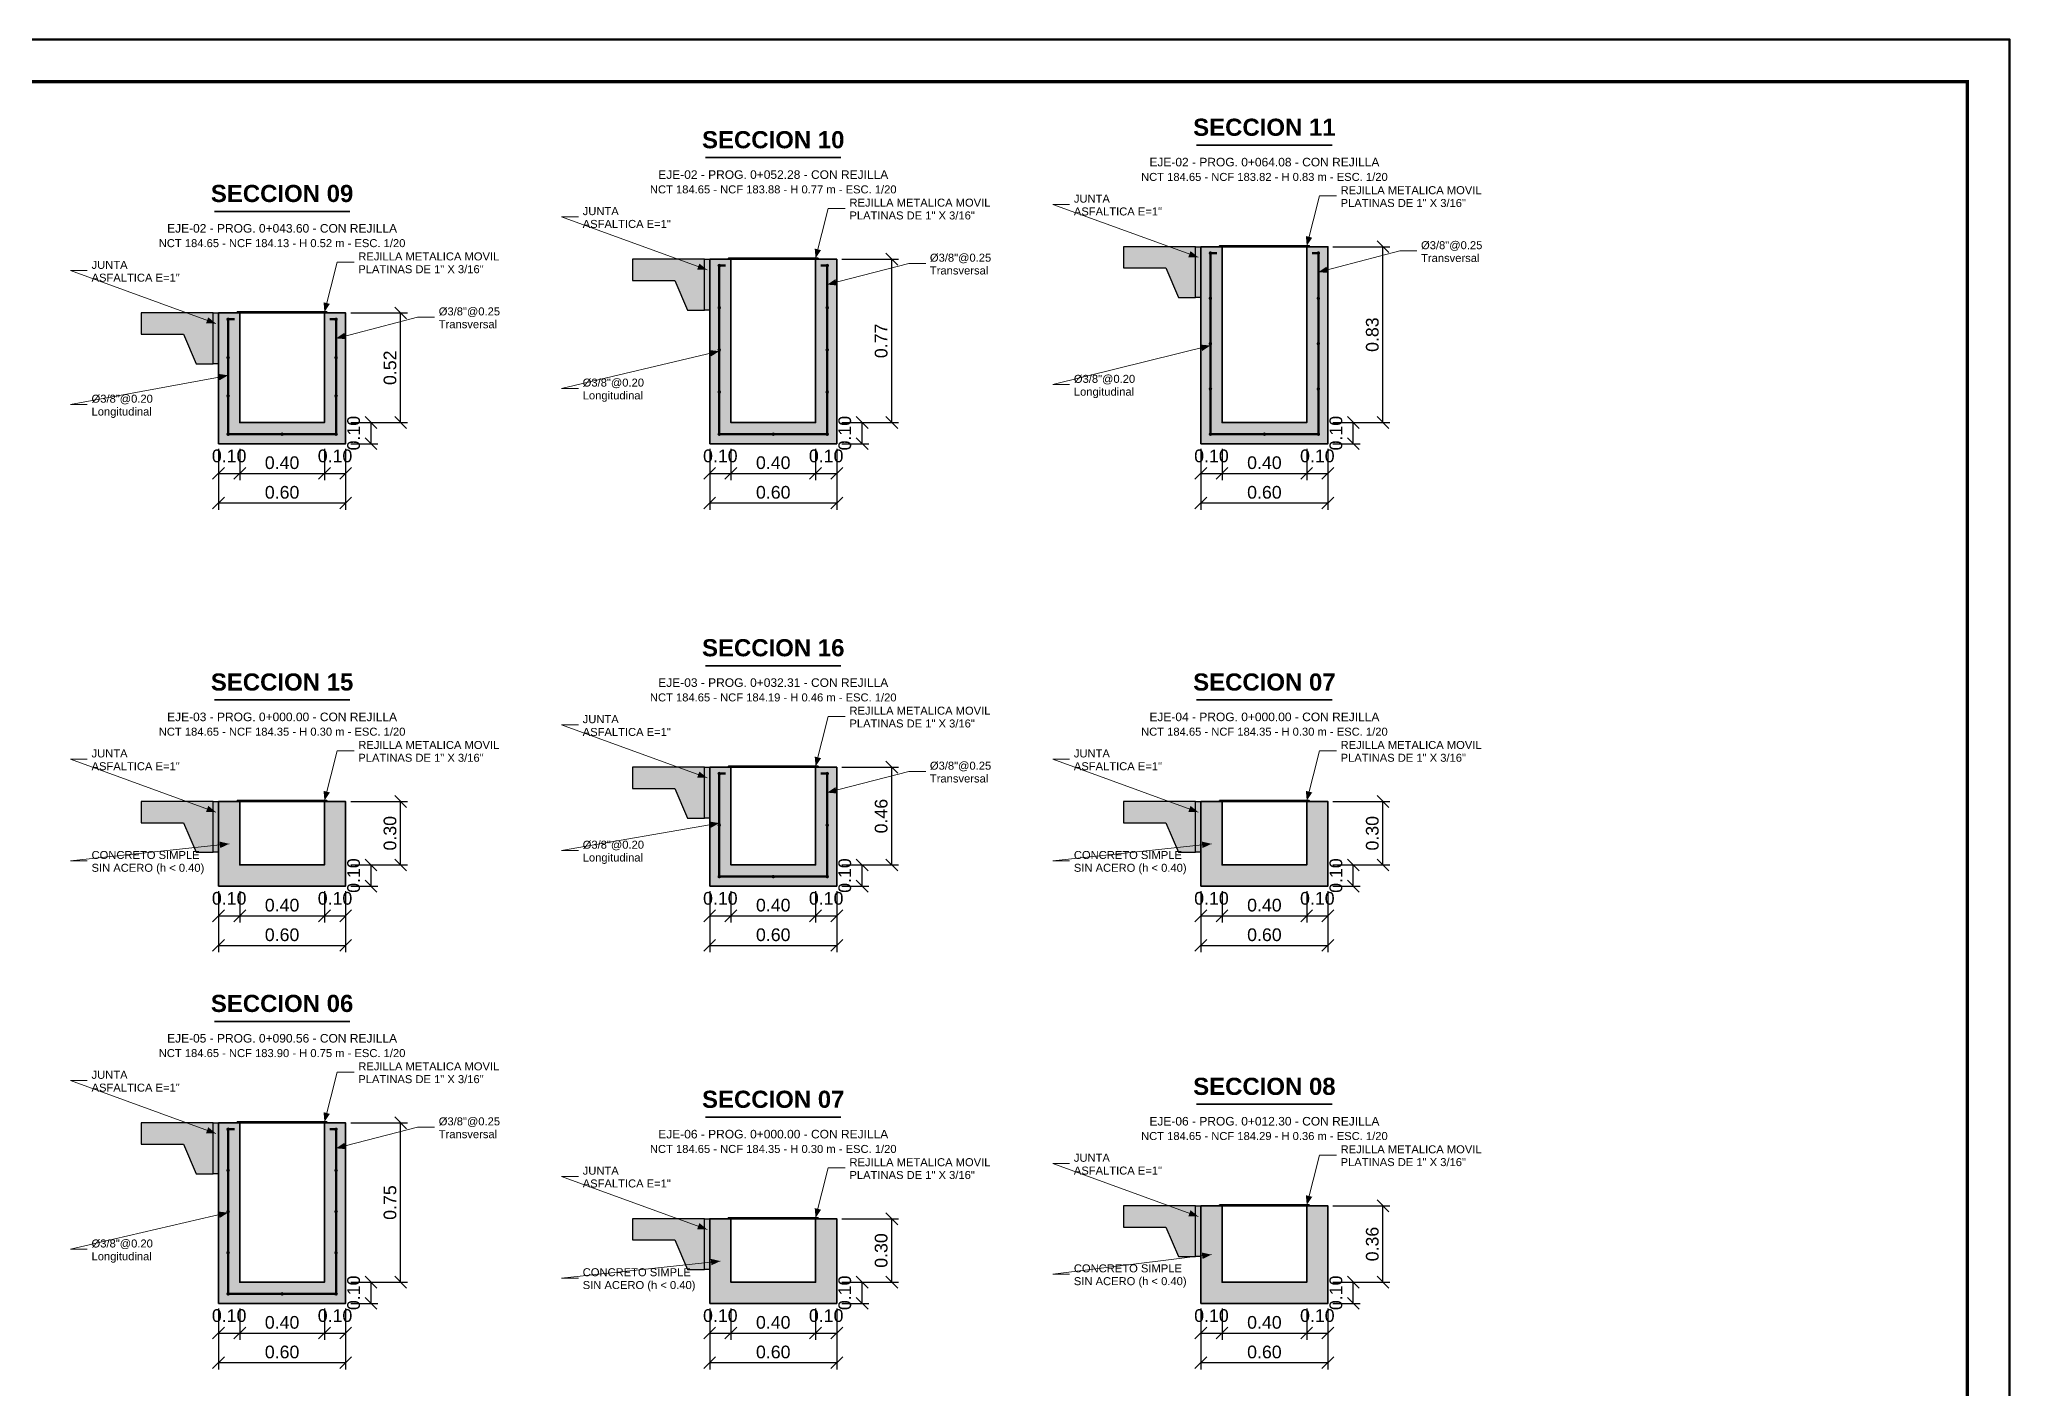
# Model space of a CAD drawing. Header units: metres. Extents: x 354768 to 355417, y 9249536 to 9250102.
# Drawn here: x 355343.67 to 355352.98, y 9249541.5 to 9249547.88 of the extents above; entities that cross this region are included whole.
import ezdxf
from ezdxf.enums import TextEntityAlignment as Align

# ---------------------------------------------------------------- set-up
doc = ezdxf.new("R2010")
doc.units = ezdxf.units.M
doc.header["$LTSCALE"] = 0.25
doc.layers.add('CONCRETO-ACHURADO', color=8, linetype='CONTINUOUS', true_color=0xe2e2e2)
for name, color, linetype, lineweight in [('COTAS', 94, 'CONTINUOUS', 18), ('LLAMADAS', 30, 'CONTINUOUS', 18), ('MARCO', 7, 'CONTINUOUS', 50), ('SEC-ABIERTA', 5, 'CONTINUOUS', 35), ('SEC-ACERO', 6, 'CONTINUOUS', 50), ('SEC-PISO', 8, 'CONTINUOUS', 25), ('SEC-REJILLA', 1, 'CONTINUOUS', 35), ('TITULOS', 160, 'CONTINUOUS', 35)]:
    doc.layers.add(name, color=color, linetype=linetype, lineweight=lineweight)
for name, color, linetype in [('SEC-ACERO-LONG', 5, 'CONTINUOUS'), ('SEC-JUNTA', 8, 'CONTINUOUS'), ('TEXTOS', 7, 'CONTINUOUS')]:
    doc.layers.add(name, color=color, linetype=linetype)
doc.styles.get("Standard").update_dxf_attribs({"font": 'arial.ttf'})
doc.styles.add('TITULOS', font='arialbd.ttf')
doc.dimstyles.new('COT-20', dxfattribs={"dimscale": 0.02, "dimtxt": 3, "dimasz": 2.2, "dimexe": 1.6, "dimexo": 1.2, "dimgap": 1, "dimtad": 1, "dimzin": 0, "dimdsep": 46, "dimtxsty": 'Standard', "dimtsz": 1.4, "dimcen": 2.5, "dimclrd": 256, "dimclre": 256, "dimclrt": 7, "dimazin": 3, "dimtfac": 1, "dimtmove": 0, "dimatfit": 3})

msp = doc.modelspace()

# ---------------------------------------------------------------- hatches: boundary and pattern name
at = {"layer": 'CONCRETO-ACHURADO', "true_color": 0xe2e2e2}
h = msp.add_hatch(color=7, dxfattribs=at)
h.dxf.hatch_style = 1
h.paths.add_polyline_path([(355349.1296, 9249546.9), (355348.7896, 9249546.9), (355348.7896, 9249546.8), (355348.9896, 9249546.8), (355349.0496, 9249546.66), (355349.1296, 9249546.66)])
h = msp.add_hatch(color=7, dxfattribs=at)
h.dxf.hatch_style = 1
h.paths.add_polyline_path([(355349.155, 9249545.969), (355349.755, 9249545.969), (355349.755, 9249546.9), (355349.655, 9249546.9), (355349.655, 9249546.069), (355349.255, 9249546.069), (355349.255, 9249546.9), (355349.155, 9249546.9)])
h = msp.add_hatch(color=7, dxfattribs=at)
h.dxf.hatch_style = 1
h.paths.add_polyline_path([(355346.8096, 9249546.841), (355346.4696, 9249546.841), (355346.4696, 9249546.741), (355346.6696, 9249546.741), (355346.7296, 9249546.601), (355346.8096, 9249546.601)])
h = msp.add_hatch(color=7, dxfattribs=at)
h.dxf.hatch_style = 1
h.paths.add_polyline_path([(355346.835, 9249545.969), (355347.435, 9249545.969), (355347.435, 9249546.841), (355347.335, 9249546.841), (355347.335, 9249546.069), (355346.935, 9249546.069), (355346.935, 9249546.841), (355346.835, 9249546.841)])
h = msp.add_hatch(color=7, dxfattribs=at)
h.dxf.hatch_style = 1
h.paths.add_polyline_path([(355344.4896, 9249546.587), (355344.1496, 9249546.587), (355344.1496, 9249546.487), (355344.3496, 9249546.487), (355344.4096, 9249546.347), (355344.4896, 9249546.347)])
h = msp.add_hatch(color=7, dxfattribs=at)
h.dxf.hatch_style = 1
h.paths.add_polyline_path([(355344.515, 9249545.969), (355345.115, 9249545.969), (355345.115, 9249546.587), (355345.015, 9249546.587), (355345.015, 9249546.069), (355344.615, 9249546.069), (355344.615, 9249546.587), (355344.515, 9249546.587)])
h = msp.add_hatch(color=7, dxfattribs=at)
h.dxf.hatch_style = 1
h.paths.add_polyline_path([(355346.8096, 9249544.44), (355346.4696, 9249544.44), (355346.4696, 9249544.34), (355346.6696, 9249544.34), (355346.7296, 9249544.2), (355346.8096, 9249544.2)])
h = msp.add_hatch(color=7, dxfattribs=at)
h.dxf.hatch_style = 1
h.paths.add_polyline_path([(355346.835, 9249543.878), (355347.435, 9249543.878), (355347.435, 9249544.44), (355347.335, 9249544.44), (355347.335, 9249543.978), (355346.935, 9249543.978), (355346.935, 9249544.44), (355346.835, 9249544.44)])
h = msp.add_hatch(color=7, dxfattribs=at)
h.dxf.hatch_style = 1
h.paths.add_polyline_path([(355344.4896, 9249544.278), (355344.1496, 9249544.278), (355344.1496, 9249544.178), (355344.3496, 9249544.178), (355344.4096, 9249544.038), (355344.4896, 9249544.038)])
h = msp.add_hatch(color=7, dxfattribs=at)
h.dxf.hatch_style = 1
h.paths.add_polyline_path([(355344.515, 9249543.878), (355345.115, 9249543.878), (355345.115, 9249544.278), (355345.015, 9249544.278), (355345.015, 9249543.978), (355344.615, 9249543.978), (355344.615, 9249544.278), (355344.515, 9249544.278)])
h = msp.add_hatch(color=7, dxfattribs=at)
h.dxf.hatch_style = 1
h.paths.add_polyline_path([(355349.1296, 9249544.278), (355348.7896, 9249544.278), (355348.7896, 9249544.178), (355348.9896, 9249544.178), (355349.0496, 9249544.038), (355349.1296, 9249544.038)])
h = msp.add_hatch(color=7, dxfattribs=at)
h.dxf.hatch_style = 1
h.paths.add_polyline_path([(355349.155, 9249543.878), (355349.755, 9249543.878), (355349.755, 9249544.278), (355349.655, 9249544.278), (355349.655, 9249543.978), (355349.255, 9249543.978), (355349.255, 9249544.278), (355349.155, 9249544.278)])
h = msp.add_hatch(color=7, dxfattribs=at)
h.dxf.hatch_style = 1
h.paths.add_polyline_path([(355344.4896, 9249542.759), (355344.1496, 9249542.759), (355344.1496, 9249542.659), (355344.3496, 9249542.659), (355344.4096, 9249542.519), (355344.4896, 9249542.519)])
h = msp.add_hatch(color=7, dxfattribs=at)
h.dxf.hatch_style = 1
h.paths.add_polyline_path([(355344.515, 9249541.906), (355345.115, 9249541.906), (355345.115, 9249542.759), (355345.015, 9249542.759), (355345.015, 9249542.006), (355344.615, 9249542.006), (355344.615, 9249542.759), (355344.515, 9249542.759)])
h = msp.add_hatch(color=7, dxfattribs=at)
h.dxf.hatch_style = 1
h.paths.add_polyline_path([(355349.1296, 9249542.367), (355348.7896, 9249542.367), (355348.7896, 9249542.267), (355348.9896, 9249542.267), (355349.0496, 9249542.127), (355349.1296, 9249542.127)])
h = msp.add_hatch(color=7, dxfattribs=at)
h.dxf.hatch_style = 1
h.paths.add_polyline_path([(355349.155, 9249541.906), (355349.755, 9249541.906), (355349.755, 9249542.367), (355349.655, 9249542.367), (355349.655, 9249542.006), (355349.255, 9249542.006), (355349.255, 9249542.367), (355349.155, 9249542.367)])
h = msp.add_hatch(color=7, dxfattribs=at)
h.dxf.hatch_style = 1
h.paths.add_polyline_path([(355346.8096, 9249542.306), (355346.4696, 9249542.306), (355346.4696, 9249542.206), (355346.6696, 9249542.206), (355346.7296, 9249542.066), (355346.8096, 9249542.066)])
h = msp.add_hatch(color=7, dxfattribs=at)
h.dxf.hatch_style = 1
h.paths.add_polyline_path([(355346.835, 9249541.906), (355347.435, 9249541.906), (355347.435, 9249542.306), (355347.335, 9249542.306), (355347.335, 9249542.006), (355346.935, 9249542.006), (355346.935, 9249542.306), (355346.835, 9249542.306)])
at = {"layer": 'SEC-ACERO-LONG'}
h = msp.add_hatch(color=5, dxfattribs=at)
h.dxf.hatch_style = 1
edge = h.paths.add_edge_path()
edge.add_arc((355349.2, 9249546.87), 0.0085, 0, 360)
h = msp.add_hatch(color=5, dxfattribs=at)
h.dxf.hatch_style = 1
edge = h.paths.add_edge_path()
edge.add_arc((355349.71, 9249546.87), 0.0085, 0, 360)
h = msp.add_hatch(color=5, dxfattribs=at)
h.dxf.hatch_style = 1
edge = h.paths.add_edge_path()
edge.add_arc((355346.88, 9249546.811), 0.0085, 0, 360)
h = msp.add_hatch(color=5, dxfattribs=at)
h.dxf.hatch_style = 1
edge = h.paths.add_edge_path()
edge.add_arc((355347.39, 9249546.811), 0.0085, 0, 360)
h = msp.add_hatch(color=5, dxfattribs=at)
h.dxf.hatch_style = 1
edge = h.paths.add_edge_path()
edge.add_arc((355346.88, 9249546.6118), 0.0085, 0, 360)
h = msp.add_hatch(color=5, dxfattribs=at)
h.dxf.hatch_style = 1
edge = h.paths.add_edge_path()
edge.add_arc((355347.39, 9249546.6118), 0.0085, 0, 360)
h = msp.add_hatch(color=5, dxfattribs=at)
h.dxf.hatch_style = 1
edge = h.paths.add_edge_path()
edge.add_arc((355349.2, 9249546.656), 0.0085, 0, 360)
h = msp.add_hatch(color=5, dxfattribs=at)
h.dxf.hatch_style = 1
edge = h.paths.add_edge_path()
edge.add_arc((355349.71, 9249546.656), 0.0085, 0, 360)
h = msp.add_hatch(color=5, dxfattribs=at)
h.dxf.hatch_style = 1
edge = h.paths.add_edge_path()
edge.add_arc((355344.56, 9249546.557), 0.0085, 0, 360)
h = msp.add_hatch(color=5, dxfattribs=at)
h.dxf.hatch_style = 1
edge = h.paths.add_edge_path()
edge.add_arc((355345.07, 9249546.557), 0.0085, 0, 360)
h = msp.add_hatch(color=5, dxfattribs=at)
h.dxf.hatch_style = 1
edge = h.paths.add_edge_path()
edge.add_arc((355346.88, 9249546.4125), 0.0085, 0, 360)
h = msp.add_hatch(color=5, dxfattribs=at)
h.dxf.hatch_style = 1
edge = h.paths.add_edge_path()
edge.add_arc((355347.39, 9249546.4125), 0.0085, 0, 360)
h = msp.add_hatch(color=5, dxfattribs=at)
h.dxf.hatch_style = 1
edge = h.paths.add_edge_path()
edge.add_arc((355349.2, 9249546.442), 0.0085, 0, 360)
h = msp.add_hatch(color=5, dxfattribs=at)
h.dxf.hatch_style = 1
edge = h.paths.add_edge_path()
edge.add_arc((355349.71, 9249546.442), 0.0085, 0, 360)
h = msp.add_hatch(color=5, dxfattribs=at)
h.dxf.hatch_style = 1
edge = h.paths.add_edge_path()
edge.add_arc((355344.56, 9249546.376), 0.0085, 0, 360)
h = msp.add_hatch(color=5, dxfattribs=at)
h.dxf.hatch_style = 1
edge = h.paths.add_edge_path()
edge.add_arc((355345.07, 9249546.376), 0.0085, 0, 360)
h = msp.add_hatch(color=5, dxfattribs=at)
h.dxf.hatch_style = 1
edge = h.paths.add_edge_path()
edge.add_arc((355349.2, 9249546.228), 0.0085, 0, 360)
h = msp.add_hatch(color=5, dxfattribs=at)
h.dxf.hatch_style = 1
edge = h.paths.add_edge_path()
edge.add_arc((355349.71, 9249546.228), 0.0085, 0, 360)
h = msp.add_hatch(color=5, dxfattribs=at)
h.dxf.hatch_style = 1
edge = h.paths.add_edge_path()
edge.add_arc((355344.56, 9249546.195), 0.0085, 0, 360)
h = msp.add_hatch(color=5, dxfattribs=at)
h.dxf.hatch_style = 1
edge = h.paths.add_edge_path()
edge.add_arc((355345.07, 9249546.195), 0.0085, 0, 360)
h = msp.add_hatch(color=5, dxfattribs=at)
h.dxf.hatch_style = 1
edge = h.paths.add_edge_path()
edge.add_arc((355346.88, 9249546.2133), 0.0085, 0, 360)
h = msp.add_hatch(color=5, dxfattribs=at)
h.dxf.hatch_style = 1
edge = h.paths.add_edge_path()
edge.add_arc((355347.39, 9249546.2133), 0.0085, 0, 360)
h = msp.add_hatch(color=5, dxfattribs=at)
h.dxf.hatch_style = 1
edge = h.paths.add_edge_path()
edge.add_arc((355344.56, 9249546.014), 0.0085, 0, 360)
h = msp.add_hatch(color=5, dxfattribs=at)
h.dxf.hatch_style = 1
edge = h.paths.add_edge_path()
edge.add_arc((355344.815, 9249546.014), 0.0085, 0, 360)
h = msp.add_hatch(color=5, dxfattribs=at)
h.dxf.hatch_style = 1
edge = h.paths.add_edge_path()
edge.add_arc((355345.07, 9249546.014), 0.0085, 0, 360)
h = msp.add_hatch(color=5, dxfattribs=at)
h.dxf.hatch_style = 1
edge = h.paths.add_edge_path()
edge.add_arc((355346.88, 9249546.014), 0.0085, 0, 360)
h = msp.add_hatch(color=5, dxfattribs=at)
h.dxf.hatch_style = 1
edge = h.paths.add_edge_path()
edge.add_arc((355347.135, 9249546.014), 0.0085, 0, 360)
h = msp.add_hatch(color=5, dxfattribs=at)
h.dxf.hatch_style = 1
edge = h.paths.add_edge_path()
edge.add_arc((355347.39, 9249546.014), 0.0085, 0, 360)
h = msp.add_hatch(color=5, dxfattribs=at)
h.dxf.hatch_style = 1
edge = h.paths.add_edge_path()
edge.add_arc((355349.2, 9249546.014), 0.0085, 0, 360)
h = msp.add_hatch(color=5, dxfattribs=at)
h.dxf.hatch_style = 1
edge = h.paths.add_edge_path()
edge.add_arc((355349.455, 9249546.014), 0.0085, 0, 360)
h = msp.add_hatch(color=5, dxfattribs=at)
h.dxf.hatch_style = 1
edge = h.paths.add_edge_path()
edge.add_arc((355349.71, 9249546.014), 0.0085, 0, 360)
h = msp.add_hatch(color=5, dxfattribs=at)
h.dxf.hatch_style = 1
edge = h.paths.add_edge_path()
edge.add_arc((355346.88, 9249544.41), 0.0085, 0, 360)
h = msp.add_hatch(color=5, dxfattribs=at)
h.dxf.hatch_style = 1
edge = h.paths.add_edge_path()
edge.add_arc((355347.39, 9249544.41), 0.0085, 0, 360)
h = msp.add_hatch(color=5, dxfattribs=at)
h.dxf.hatch_style = 1
edge = h.paths.add_edge_path()
edge.add_arc((355346.88, 9249544.1665), 0.0085, 0, 360)
h = msp.add_hatch(color=5, dxfattribs=at)
h.dxf.hatch_style = 1
edge = h.paths.add_edge_path()
edge.add_arc((355347.39, 9249544.1665), 0.0085, 0, 360)
h = msp.add_hatch(color=5, dxfattribs=at)
h.dxf.hatch_style = 1
edge = h.paths.add_edge_path()
edge.add_arc((355346.88, 9249543.923), 0.0085, 0, 360)
h = msp.add_hatch(color=5, dxfattribs=at)
h.dxf.hatch_style = 1
edge = h.paths.add_edge_path()
edge.add_arc((355347.135, 9249543.923), 0.0085, 0, 360)
h = msp.add_hatch(color=5, dxfattribs=at)
h.dxf.hatch_style = 1
edge = h.paths.add_edge_path()
edge.add_arc((355347.39, 9249543.923), 0.0085, 0, 360)
h = msp.add_hatch(color=5, dxfattribs=at)
h.dxf.hatch_style = 1
edge = h.paths.add_edge_path()
edge.add_arc((355344.56, 9249542.729), 0.0085, 0, 360)
h = msp.add_hatch(color=5, dxfattribs=at)
h.dxf.hatch_style = 1
edge = h.paths.add_edge_path()
edge.add_arc((355345.07, 9249542.729), 0.0085, 0, 360)
h = msp.add_hatch(color=5, dxfattribs=at)
h.dxf.hatch_style = 1
edge = h.paths.add_edge_path()
edge.add_arc((355344.56, 9249542.5345), 0.0085, 0, 360)
h = msp.add_hatch(color=5, dxfattribs=at)
h.dxf.hatch_style = 1
edge = h.paths.add_edge_path()
edge.add_arc((355345.07, 9249542.5345), 0.0085, 0, 360)
h = msp.add_hatch(color=5, dxfattribs=at)
h.dxf.hatch_style = 1
edge = h.paths.add_edge_path()
edge.add_arc((355344.56, 9249542.34), 0.0085, 0, 360)
h = msp.add_hatch(color=5, dxfattribs=at)
h.dxf.hatch_style = 1
edge = h.paths.add_edge_path()
edge.add_arc((355345.07, 9249542.34), 0.0085, 0, 360)
h = msp.add_hatch(color=5, dxfattribs=at)
h.dxf.hatch_style = 1
edge = h.paths.add_edge_path()
edge.add_arc((355344.56, 9249542.1455), 0.0085, 0, 360)
h = msp.add_hatch(color=5, dxfattribs=at)
h.dxf.hatch_style = 1
edge = h.paths.add_edge_path()
edge.add_arc((355345.07, 9249542.1455), 0.0085, 0, 360)
h = msp.add_hatch(color=5, dxfattribs=at)
h.dxf.hatch_style = 1
edge = h.paths.add_edge_path()
edge.add_arc((355344.56, 9249541.951), 0.0085, 0, 360)
h = msp.add_hatch(color=5, dxfattribs=at)
h.dxf.hatch_style = 1
edge = h.paths.add_edge_path()
edge.add_arc((355344.815, 9249541.951), 0.0085, 0, 360)
h = msp.add_hatch(color=5, dxfattribs=at)
h.dxf.hatch_style = 1
edge = h.paths.add_edge_path()
edge.add_arc((355345.07, 9249541.951), 0.0085, 0, 360)
at = {"layer": 'SEC-JUNTA', "true_color": 0x464646}
h = msp.add_hatch(color=7, dxfattribs=at)
h.dxf.hatch_style = 1
h.paths.add_polyline_path([(355349.1296, 9249546.9), (355349.155, 9249546.9), (355349.155, 9249546.66), (355349.1296, 9249546.66)])
h = msp.add_hatch(color=7, dxfattribs=at)
h.dxf.hatch_style = 1
h.paths.add_polyline_path([(355346.8096, 9249546.841), (355346.835, 9249546.841), (355346.835, 9249546.601), (355346.8096, 9249546.601)])
h = msp.add_hatch(color=7, dxfattribs=at)
h.dxf.hatch_style = 1
h.paths.add_polyline_path([(355344.4896, 9249546.587), (355344.515, 9249546.587), (355344.515, 9249546.347), (355344.4896, 9249546.347)])
h = msp.add_hatch(color=7, dxfattribs=at)
h.dxf.hatch_style = 1
h.paths.add_polyline_path([(355346.8096, 9249544.44), (355346.835, 9249544.44), (355346.835, 9249544.2), (355346.8096, 9249544.2)])
h = msp.add_hatch(color=7, dxfattribs=at)
h.dxf.hatch_style = 1
h.paths.add_polyline_path([(355344.4896, 9249544.278), (355344.515, 9249544.278), (355344.515, 9249544.038), (355344.4896, 9249544.038)])
h = msp.add_hatch(color=7, dxfattribs=at)
h.dxf.hatch_style = 1
h.paths.add_polyline_path([(355349.1296, 9249544.278), (355349.155, 9249544.278), (355349.155, 9249544.038), (355349.1296, 9249544.038)])
h = msp.add_hatch(color=7, dxfattribs=at)
h.dxf.hatch_style = 1
h.paths.add_polyline_path([(355344.4896, 9249542.759), (355344.515, 9249542.759), (355344.515, 9249542.519), (355344.4896, 9249542.519)])
h = msp.add_hatch(color=7, dxfattribs=at)
h.dxf.hatch_style = 1
h.paths.add_polyline_path([(355349.1296, 9249542.367), (355349.155, 9249542.367), (355349.155, 9249542.127), (355349.1296, 9249542.127)])
h = msp.add_hatch(color=7, dxfattribs=at)
h.dxf.hatch_style = 1
h.paths.add_polyline_path([(355346.8096, 9249542.306), (355346.835, 9249542.306), (355346.835, 9249542.066), (355346.8096, 9249542.066)])

# ---------------------------------------------------------------- linework, layer by layer
at = {"layer": 'LLAMADAS'}
for p, q in [((355347.395, 9249547.081), (355347.335, 9249546.845)), ((355347.475, 9249547.081), (355347.395, 9249547.081)), ((355348.535, 9249547.1), (355348.455, 9249547.1)), ((355348.455, 9249547.1), (355349.1423, 9249546.85)), ((355349.715, 9249547.14), (355349.655, 9249546.904)), ((355349.795, 9249547.14), (355349.715, 9249547.14)), ((355346.215, 9249547.041), (355346.135, 9249547.041)), ((355346.135, 9249547.041), (355346.8223, 9249546.791)), ((355350.095, 9249546.88), (355349.71, 9249546.78)), ((355350.175, 9249546.88), (355350.095, 9249546.88)), ((355343.895, 9249546.787), (355343.815, 9249546.787)), ((355343.815, 9249546.787), (355344.5023, 9249546.537)), ((355345.075, 9249546.827), (355345.015, 9249546.591)), ((355345.155, 9249546.827), (355345.075, 9249546.827)), ((355347.775, 9249546.821), (355347.39, 9249546.721)), ((355347.855, 9249546.821), (355347.775, 9249546.821)), ((355345.455, 9249546.567), (355345.07, 9249546.467)), ((355345.535, 9249546.567), (355345.455, 9249546.567)), ((355348.455, 9249546.2483), (355349.2, 9249546.433)), ((355346.135, 9249546.2306), (355346.88, 9249546.4064)), ((355343.815, 9249546.1544), (355344.56, 9249546.2921)), ((355346.215, 9249546.2306), (355346.135, 9249546.2306)), ((355348.535, 9249546.2483), (355348.455, 9249546.2483)), ((355343.895, 9249546.1544), (355343.815, 9249546.1544)), ((355347.395, 9249544.68), (355347.335, 9249544.444)), ((355347.475, 9249544.68), (355347.395, 9249544.68)), ((355346.215, 9249544.64), (355346.135, 9249544.64)), ((355346.135, 9249544.64), (355346.8223, 9249544.39)), ((355343.895, 9249544.478), (355343.815, 9249544.478)), ((355343.815, 9249544.478), (355344.5023, 9249544.228)), ((355345.075, 9249544.518), (355345.015, 9249544.282)), ((355345.155, 9249544.518), (355345.075, 9249544.518)), ((355348.535, 9249544.478), (355348.455, 9249544.478)), ((355348.455, 9249544.478), (355349.1423, 9249544.228)), ((355349.715, 9249544.518), (355349.655, 9249544.282)), ((355349.795, 9249544.518), (355349.715, 9249544.518)), ((355347.775, 9249544.42), (355347.39, 9249544.32)), ((355347.855, 9249544.42), (355347.775, 9249544.42)), ((355346.135, 9249544.0466), (355346.88, 9249544.1759)), ((355343.815, 9249543.998), (355344.565, 9249544.078)), ((355343.895, 9249543.998), (355343.815, 9249543.998)), ((355346.215, 9249544.0466), (355346.135, 9249544.0466)), ((355348.455, 9249543.998), (355349.205, 9249544.078)), ((355348.535, 9249543.998), (355348.455, 9249543.998)), ((355345.075, 9249542.999), (355345.015, 9249542.763)), ((355345.155, 9249542.999), (355345.075, 9249542.999)), ((355343.895, 9249542.959), (355343.815, 9249542.959)), ((355343.815, 9249542.959), (355344.5023, 9249542.709)), ((355345.455, 9249542.739), (355345.07, 9249542.639)), ((355345.535, 9249542.739), (355345.455, 9249542.739)), ((355349.715, 9249542.607), (355349.655, 9249542.371)), ((355349.795, 9249542.607), (355349.715, 9249542.607)), ((355346.215, 9249542.506), (355346.135, 9249542.506)), ((355346.135, 9249542.506), (355346.8223, 9249542.256)), ((355347.395, 9249542.546), (355347.335, 9249542.31)), ((355347.475, 9249542.546), (355347.395, 9249542.546)), ((355348.535, 9249542.567), (355348.455, 9249542.567)), ((355348.455, 9249542.567), (355349.1423, 9249542.317)), ((355343.815, 9249542.1619), (355344.56, 9249542.3349)), ((355343.895, 9249542.1619), (355343.815, 9249542.1619)), ((355348.455, 9249542.0443), (355349.205, 9249542.1365)), ((355346.135, 9249542.026), (355346.885, 9249542.106)), ((355348.535, 9249542.0443), (355348.455, 9249542.0443)), ((355346.215, 9249542.026), (355346.135, 9249542.026))]:
    msp.add_line(p, q, dxfattribs=at)
for points in [[(355347.335, 9249546.845), (355347.3608, 9249546.8838), (355347.3309, 9249546.8914)], [(355349.1423, 9249546.85), (355349.1062, 9249546.8795), (355349.0957, 9249546.8506)], [(355349.655, 9249546.904), (355349.6808, 9249546.9428), (355349.6509, 9249546.9504)], [(355346.8223, 9249546.791), (355346.7862, 9249546.8205), (355346.7757, 9249546.7916)], [(355349.71, 9249546.78), (355349.7565, 9249546.7762), (355349.7487, 9249546.806)], [(355347.39, 9249546.721), (355347.4365, 9249546.7172), (355347.4287, 9249546.747)], [(355345.015, 9249546.591), (355345.0408, 9249546.6298), (355345.0109, 9249546.6374)], [(355344.5023, 9249546.537), (355344.4662, 9249546.5665), (355344.4557, 9249546.5376)], [(355345.07, 9249546.467), (355345.1165, 9249546.4632), (355345.1087, 9249546.493)], [(355349.2, 9249546.433), (355349.1536, 9249546.4373), (355349.161, 9249546.4074)], [(355346.88, 9249546.4064), (355346.8336, 9249546.4113), (355346.8407, 9249546.3813)], [(355344.56, 9249546.2921), (355344.5139, 9249546.2992), (355344.5195, 9249546.269)], [(355347.335, 9249544.444), (355347.3608, 9249544.4828), (355347.3309, 9249544.4904)], [(355346.8223, 9249544.39), (355346.7862, 9249544.4195), (355346.7757, 9249544.3906)], [(355345.015, 9249544.282), (355345.0408, 9249544.3208), (355345.0109, 9249544.3284)], [(355347.39, 9249544.32), (355347.4365, 9249544.3162), (355347.4287, 9249544.346)], [(355349.655, 9249544.282), (355349.6808, 9249544.3208), (355349.6509, 9249544.3284)], [(355344.5023, 9249544.228), (355344.4662, 9249544.2575), (355344.4557, 9249544.2286)], [(355346.88, 9249544.1759), (355346.834, 9249544.1835), (355346.8393, 9249544.1532)], [(355349.1423, 9249544.228), (355349.1062, 9249544.2575), (355349.0957, 9249544.2286)], [(355344.565, 9249544.078), (355344.5196, 9249544.0886), (355344.5229, 9249544.058)], [(355349.205, 9249544.078), (355349.1596, 9249544.0886), (355349.1629, 9249544.058)], [(355345.015, 9249542.763), (355345.0408, 9249542.8018), (355345.0109, 9249542.8094)], [(355344.5023, 9249542.709), (355344.4662, 9249542.7385), (355344.4557, 9249542.7096)], [(355345.07, 9249542.639), (355345.1165, 9249542.6352), (355345.1087, 9249542.665)], [(355349.655, 9249542.371), (355349.6808, 9249542.4098), (355349.6509, 9249542.4174)], [(355344.56, 9249542.3349), (355344.5137, 9249542.3399), (355344.5206, 9249542.3099)], [(355347.335, 9249542.31), (355347.3608, 9249542.3488), (355347.3309, 9249542.3564)], [(355349.1423, 9249542.317), (355349.1062, 9249542.3465), (355349.0957, 9249542.3176)], [(355346.8223, 9249542.256), (355346.7862, 9249542.2855), (355346.7757, 9249542.2566)], [(355349.205, 9249542.1365), (355349.1594, 9249542.1464), (355349.1632, 9249542.1158)], [(355346.885, 9249542.106), (355346.8396, 9249542.1166), (355346.8429, 9249542.086)]]:
    msp.add_solid(points, dxfattribs=at)
at = {"layer": 'MARCO'}
msp.add_lwpolyline([(355336.155, 9249536), (355352.975, 9249536), (355352.975, 9249547.88), (355336.155, 9249547.88)], close=True, dxfattribs=at)
at = {"layer": 'MARCO', "const_width": 0.016}
msp.add_lwpolyline([(355336.655, 9249536.2), (355352.775, 9249536.2), (355352.775, 9249547.68), (355336.655, 9249547.68)], close=True, dxfattribs=at)
at = {"layer": 'SEC-ABIERTA'}
for points in [[(355349.155, 9249545.969), (355349.755, 9249545.969), (355349.755, 9249546.9), (355349.655, 9249546.9), (355349.655, 9249546.069), (355349.255, 9249546.069), (355349.255, 9249546.9), (355349.155, 9249546.9)], [(355346.835, 9249545.969), (355347.435, 9249545.969), (355347.435, 9249546.841), (355347.335, 9249546.841), (355347.335, 9249546.069), (355346.935, 9249546.069), (355346.935, 9249546.841), (355346.835, 9249546.841)], [(355344.515, 9249545.969), (355345.115, 9249545.969), (355345.115, 9249546.587), (355345.015, 9249546.587), (355345.015, 9249546.069), (355344.615, 9249546.069), (355344.615, 9249546.587), (355344.515, 9249546.587)], [(355346.835, 9249543.878), (355347.435, 9249543.878), (355347.435, 9249544.44), (355347.335, 9249544.44), (355347.335, 9249543.978), (355346.935, 9249543.978), (355346.935, 9249544.44), (355346.835, 9249544.44)], [(355344.515, 9249543.878), (355345.115, 9249543.878), (355345.115, 9249544.278), (355345.015, 9249544.278), (355345.015, 9249543.978), (355344.615, 9249543.978), (355344.615, 9249544.278), (355344.515, 9249544.278)], [(355349.155, 9249543.878), (355349.755, 9249543.878), (355349.755, 9249544.278), (355349.655, 9249544.278), (355349.655, 9249543.978), (355349.255, 9249543.978), (355349.255, 9249544.278), (355349.155, 9249544.278)], [(355344.515, 9249541.906), (355345.115, 9249541.906), (355345.115, 9249542.759), (355345.015, 9249542.759), (355345.015, 9249542.006), (355344.615, 9249542.006), (355344.615, 9249542.759), (355344.515, 9249542.759)], [(355349.155, 9249541.906), (355349.755, 9249541.906), (355349.755, 9249542.367), (355349.655, 9249542.367), (355349.655, 9249542.006), (355349.255, 9249542.006), (355349.255, 9249542.367), (355349.155, 9249542.367)], [(355346.835, 9249541.906), (355347.435, 9249541.906), (355347.435, 9249542.306), (355347.335, 9249542.306), (355347.335, 9249542.006), (355346.935, 9249542.006), (355346.935, 9249542.306), (355346.835, 9249542.306)]]:
    msp.add_lwpolyline(points, close=True, dxfattribs=at)
at = {"layer": 'SEC-ACERO'}
for points in [[(355346.91, 9249546.811), (355346.88, 9249546.811), (355346.88, 9249546.014), (355347.39, 9249546.014), (355347.39, 9249546.811), (355347.36, 9249546.811)], [(355349.23, 9249546.87), (355349.2, 9249546.87), (355349.2, 9249546.014), (355349.71, 9249546.014), (355349.71, 9249546.87), (355349.68, 9249546.87)], [(355344.59, 9249546.557), (355344.56, 9249546.557), (355344.56, 9249546.014), (355345.07, 9249546.014), (355345.07, 9249546.557), (355345.04, 9249546.557)], [(355346.91, 9249544.41), (355346.88, 9249544.41), (355346.88, 9249543.923), (355347.39, 9249543.923), (355347.39, 9249544.41), (355347.36, 9249544.41)], [(355344.59, 9249542.729), (355344.56, 9249542.729), (355344.56, 9249541.951), (355345.07, 9249541.951), (355345.07, 9249542.729), (355345.04, 9249542.729)]]:
    msp.add_lwpolyline(points, dxfattribs=at)
at = {"layer": 'SEC-PISO'}
for points in [[(355349.1296, 9249546.9), (355348.7896, 9249546.9), (355348.7896, 9249546.8), (355348.9896, 9249546.8), (355349.0496, 9249546.66), (355349.1296, 9249546.66)], [(355349.1296, 9249546.9), (355349.155, 9249546.9), (355349.155, 9249546.66), (355349.1296, 9249546.66)], [(355346.8096, 9249546.841), (355346.4696, 9249546.841), (355346.4696, 9249546.741), (355346.6696, 9249546.741), (355346.7296, 9249546.601), (355346.8096, 9249546.601)], [(355346.8096, 9249546.841), (355346.835, 9249546.841), (355346.835, 9249546.601), (355346.8096, 9249546.601)], [(355344.4896, 9249546.587), (355344.1496, 9249546.587), (355344.1496, 9249546.487), (355344.3496, 9249546.487), (355344.4096, 9249546.347), (355344.4896, 9249546.347)], [(355344.4896, 9249546.587), (355344.515, 9249546.587), (355344.515, 9249546.347), (355344.4896, 9249546.347)], [(355346.8096, 9249544.44), (355346.4696, 9249544.44), (355346.4696, 9249544.34), (355346.6696, 9249544.34), (355346.7296, 9249544.2), (355346.8096, 9249544.2)], [(355346.8096, 9249544.44), (355346.835, 9249544.44), (355346.835, 9249544.2), (355346.8096, 9249544.2)], [(355344.4896, 9249544.278), (355344.1496, 9249544.278), (355344.1496, 9249544.178), (355344.3496, 9249544.178), (355344.4096, 9249544.038), (355344.4896, 9249544.038)], [(355344.4896, 9249544.278), (355344.515, 9249544.278), (355344.515, 9249544.038), (355344.4896, 9249544.038)], [(355349.1296, 9249544.278), (355348.7896, 9249544.278), (355348.7896, 9249544.178), (355348.9896, 9249544.178), (355349.0496, 9249544.038), (355349.1296, 9249544.038)], [(355349.1296, 9249544.278), (355349.155, 9249544.278), (355349.155, 9249544.038), (355349.1296, 9249544.038)], [(355344.4896, 9249542.759), (355344.1496, 9249542.759), (355344.1496, 9249542.659), (355344.3496, 9249542.659), (355344.4096, 9249542.519), (355344.4896, 9249542.519)], [(355344.4896, 9249542.759), (355344.515, 9249542.759), (355344.515, 9249542.519), (355344.4896, 9249542.519)], [(355349.1296, 9249542.367), (355348.7896, 9249542.367), (355348.7896, 9249542.267), (355348.9896, 9249542.267), (355349.0496, 9249542.127), (355349.1296, 9249542.127)], [(355349.1296, 9249542.367), (355349.155, 9249542.367), (355349.155, 9249542.127), (355349.1296, 9249542.127)], [(355346.8096, 9249542.306), (355346.4696, 9249542.306), (355346.4696, 9249542.206), (355346.6696, 9249542.206), (355346.7296, 9249542.066), (355346.8096, 9249542.066)], [(355346.8096, 9249542.306), (355346.835, 9249542.306), (355346.835, 9249542.066), (355346.8096, 9249542.066)]]:
    msp.add_lwpolyline(points, close=True, dxfattribs=at)
at = {"layer": 'SEC-REJILLA'}
for points in [[(355349.243, 9249546.9), (355349.667, 9249546.9), (355349.667, 9249546.9048), (355349.243, 9249546.9048)], [(355346.923, 9249546.841), (355347.347, 9249546.841), (355347.347, 9249546.8458), (355346.923, 9249546.8458)], [(355344.603, 9249546.587), (355345.027, 9249546.587), (355345.027, 9249546.5918), (355344.603, 9249546.5918)], [(355346.923, 9249544.44), (355347.347, 9249544.44), (355347.347, 9249544.4448), (355346.923, 9249544.4448)], [(355344.603, 9249544.278), (355345.027, 9249544.278), (355345.027, 9249544.2828), (355344.603, 9249544.2828)], [(355349.243, 9249544.278), (355349.667, 9249544.278), (355349.667, 9249544.2828), (355349.243, 9249544.2828)], [(355344.603, 9249542.759), (355345.027, 9249542.759), (355345.027, 9249542.7638), (355344.603, 9249542.7638)], [(355349.243, 9249542.367), (355349.667, 9249542.367), (355349.667, 9249542.3718), (355349.243, 9249542.3718)], [(355346.923, 9249542.306), (355347.347, 9249542.306), (355347.347, 9249542.3108), (355346.923, 9249542.3108)]]:
    msp.add_lwpolyline(points, close=True, dxfattribs=at)
for points in [[(355349.255, 9249546.8746), (355349.255, 9249546.9), (355349.2804, 9249546.9)], [(355349.655, 9249546.8746), (355349.655, 9249546.9), (355349.6296, 9249546.9)], [(355346.935, 9249546.8156), (355346.935, 9249546.841), (355346.9604, 9249546.841)], [(355347.335, 9249546.8156), (355347.335, 9249546.841), (355347.3096, 9249546.841)], [(355344.615, 9249546.5616), (355344.615, 9249546.587), (355344.6404, 9249546.587)], [(355345.015, 9249546.5616), (355345.015, 9249546.587), (355344.9896, 9249546.587)], [(355346.935, 9249544.4146), (355346.935, 9249544.44), (355346.9604, 9249544.44)], [(355347.335, 9249544.4146), (355347.335, 9249544.44), (355347.3096, 9249544.44)], [(355344.615, 9249544.2526), (355344.615, 9249544.278), (355344.6404, 9249544.278)], [(355345.015, 9249544.2526), (355345.015, 9249544.278), (355344.9896, 9249544.278)], [(355349.255, 9249544.2526), (355349.255, 9249544.278), (355349.2804, 9249544.278)], [(355349.655, 9249544.2526), (355349.655, 9249544.278), (355349.6296, 9249544.278)], [(355344.615, 9249542.7336), (355344.615, 9249542.759), (355344.6404, 9249542.759)], [(355345.015, 9249542.7336), (355345.015, 9249542.759), (355344.9896, 9249542.759)], [(355349.255, 9249542.3416), (355349.255, 9249542.367), (355349.2804, 9249542.367)], [(355349.655, 9249542.3416), (355349.655, 9249542.367), (355349.6296, 9249542.367)], [(355346.935, 9249542.2806), (355346.935, 9249542.306), (355346.9604, 9249542.306)], [(355347.335, 9249542.2806), (355347.335, 9249542.306), (355347.3096, 9249542.306)]]:
    msp.add_lwpolyline(points, dxfattribs=at)
at = {"layer": 'TITULOS'}
for p, q in [((355349.135, 9249547.38), (355349.775, 9249547.38)), ((355346.815, 9249547.321), (355347.455, 9249547.321)), ((355344.495, 9249547.067), (355345.135, 9249547.067)), ((355346.815, 9249544.92), (355347.455, 9249544.92)), ((355344.495, 9249544.758), (355345.135, 9249544.758)), ((355349.135, 9249544.758), (355349.775, 9249544.758)), ((355344.495, 9249543.239), (355345.135, 9249543.239)), ((355346.815, 9249542.786), (355347.455, 9249542.786)), ((355349.135, 9249542.847), (355349.775, 9249542.847))]:
    msp.add_line(p, q, dxfattribs=at)

# ---------------------------------------------------------------- texts
at = {"layer": 'TEXTOS'}
for s, height, p in [('EJE-02 - PROG. 0+052.28 - CON REJILLA', 0.0405, (355347.135, 9249547.241)), ('NCT 184.65 - NCF 183.82 - H 0.83 m - ESC. 1/20', 0.0378, (355349.455, 9249547.23)), ('EJE-02 - PROG. 0+064.08 - CON REJILLA', 0.0405, (355349.455, 9249547.3)), ('NCT 184.65 - NCF 183.88 - H 0.77 m - ESC. 1/20', 0.0378, (355347.135, 9249547.171)), ('EJE-02 - PROG. 0+043.60 - CON REJILLA', 0.0405, (355344.815, 9249546.987)), ('NCT 184.65 - NCF 184.13 - H 0.52 m - ESC. 1/20', 0.0378, (355344.815, 9249546.917)), ('EJE-03 - PROG. 0+032.31 - CON REJILLA', 0.0405, (355347.135, 9249544.84)), ('NCT 184.65 - NCF 184.19 - H 0.46 m - ESC. 1/20', 0.0378, (355347.135, 9249544.77)), ('EJE-03 - PROG. 0+000.00 - CON REJILLA', 0.0405, (355344.815, 9249544.678)), ('EJE-04 - PROG. 0+000.00 - CON REJILLA', 0.0405, (355349.455, 9249544.678)), ('NCT 184.65 - NCF 184.35 - H 0.30 m - ESC. 1/20', 0.0378, (355344.815, 9249544.608)), ('NCT 184.65 - NCF 184.35 - H 0.30 m - ESC. 1/20', 0.0378, (355349.455, 9249544.608)), ('EJE-05 - PROG. 0+090.56 - CON REJILLA', 0.0405, (355344.815, 9249543.159)), ('NCT 184.65 - NCF 183.90 - H 0.75 m - ESC. 1/20', 0.0378, (355344.815, 9249543.089)), ('EJE-06 - PROG. 0+012.30 - CON REJILLA', 0.0405, (355349.455, 9249542.767)), ('EJE-06 - PROG. 0+000.00 - CON REJILLA', 0.0405, (355347.135, 9249542.706)), ('NCT 184.65 - NCF 184.29 - H 0.36 m - ESC. 1/20', 0.0378, (355349.455, 9249542.697)), ('NCT 184.65 - NCF 184.35 - H 0.30 m - ESC. 1/20', 0.0378, (355347.135, 9249542.636))]:
    msp.add_text(s, height=height, dxfattribs=at).set_placement(p, align=Align.MIDDLE_CENTER)
for s, p in [('REJILLA METALICA MOVIL', (355349.815, 9249547.1484)), ('JUNTA', (355346.235, 9249547.0494)), ('REJILLA METALICA MOVIL', (355347.495, 9249547.0894)), ('PLATINAS DE 1" X 3/16"', (355347.495, 9249547.0289)), ('ASFALTICA E=1"', (355348.555, 9249547.0479)), ('JUNTA', (355348.555, 9249547.1084)), ('PLATINAS DE 1" X 3/16"', (355349.815, 9249547.0879)), ('ASFALTICA E=1"', (355346.235, 9249546.9889)), ('%%c3/8"@0.25', (355350.195, 9249546.8884)), ('JUNTA', (355343.915, 9249546.7954)), ('REJILLA METALICA MOVIL', (355345.175, 9249546.8354)), ('PLATINAS DE 1" X 3/16"', (355345.175, 9249546.7749)), ('Transversal', (355347.875, 9249546.7689)), ('%%c3/8"@0.25', (355347.875, 9249546.8294)), ('Transversal', (355350.195, 9249546.8279)), ('ASFALTICA E=1"', (355343.915, 9249546.7349)), ('%%c3/8"@0.25', (355345.555, 9249546.5754)), ('Transversal', (355345.555, 9249546.5149)), ('%%c3/8"@0.20', (355346.235, 9249546.239)), ('%%c3/8"@0.20', (355348.555, 9249546.2567)), ('Longitudinal', (355348.555, 9249546.1962)), ('%%c3/8"@0.20', (355343.915, 9249546.1628)), ('Longitudinal', (355343.915, 9249546.1023)), ('Longitudinal', (355346.235, 9249546.1785)), ('JUNTA', (355346.235, 9249544.6484)), ('REJILLA METALICA MOVIL', (355347.495, 9249544.6884)), ('PLATINAS DE 1" X 3/16"', (355347.495, 9249544.6279)), ('REJILLA METALICA MOVIL', (355345.175, 9249544.5264)), ('ASFALTICA E=1"', (355346.235, 9249544.5879)), ('REJILLA METALICA MOVIL', (355349.815, 9249544.5264)), ('ASFALTICA E=1"', (355343.915, 9249544.4259)), ('JUNTA', (355343.915, 9249544.4864)), ('PLATINAS DE 1" X 3/16"', (355345.175, 9249544.4659)), ('%%c3/8"@0.25', (355347.875, 9249544.4284)), ('ASFALTICA E=1"', (355348.555, 9249544.4259)), ('JUNTA', (355348.555, 9249544.4864)), ('PLATINAS DE 1" X 3/16"', (355349.815, 9249544.4659)), ('Transversal', (355347.875, 9249544.3679)), ('%%c3/8"@0.20', (355346.235, 9249544.055)), ('CONCRETO SIMPLE', (355343.915, 9249544.0064)), ('Longitudinal', (355346.235, 9249543.9945)), ('CONCRETO SIMPLE', (355348.555, 9249544.0064)), ('SIN ACERO (h < 0.40)', (355343.915, 9249543.9459)), ('SIN ACERO (h < 0.40)', (355348.555, 9249543.9459)), ('JUNTA', (355343.915, 9249542.9674)), ('REJILLA METALICA MOVIL', (355345.175, 9249543.0074)), ('PLATINAS DE 1" X 3/16"', (355345.175, 9249542.9469)), ('ASFALTICA E=1"', (355343.915, 9249542.9069)), ('%%c3/8"@0.25', (355345.555, 9249542.7474)), ('Transversal', (355345.555, 9249542.6869)), ('JUNTA', (355348.555, 9249542.5754)), ('REJILLA METALICA MOVIL', (355349.815, 9249542.6154)), ('JUNTA', (355346.235, 9249542.5144)), ('REJILLA METALICA MOVIL', (355347.495, 9249542.5544)), ('PLATINAS DE 1" X 3/16"', (355347.495, 9249542.4939)), ('ASFALTICA E=1"', (355348.555, 9249542.5149)), ('PLATINAS DE 1" X 3/16"', (355349.815, 9249542.5549)), ('ASFALTICA E=1"', (355346.235, 9249542.4539)), ('%%c3/8"@0.20', (355343.915, 9249542.1703)), ('Longitudinal', (355343.915, 9249542.1098)), ('CONCRETO SIMPLE', (355346.235, 9249542.0344)), ('CONCRETO SIMPLE', (355348.555, 9249542.0527)), ('SIN ACERO (h < 0.40)', (355346.235, 9249541.9739)), ('SIN ACERO (h < 0.40)', (355348.555, 9249541.9922))]:
    msp.add_text(s, height=0.0378, dxfattribs=at).set_placement(p)
at = {"layer": 'TITULOS', "style": 'TITULOS'}
for s, p in [('SECCION 10', (355347.135, 9249547.341)), ('SECCION 11', (355349.455, 9249547.4)), ('SECCION 09', (355344.815, 9249547.087)), ('SECCION 16', (355347.135, 9249544.94)), ('SECCION 15', (355344.815, 9249544.778)), ('SECCION 07', (355349.455, 9249544.778)), ('SECCION 06', (355344.815, 9249543.259)), ('SECCION 08', (355349.455, 9249542.867)), ('SECCION 07', (355347.135, 9249542.806))]:
    msp.add_text(s, height=0.081, dxfattribs=at).set_placement(p, align=Align.BOTTOM_CENTER)

# ---------------------------------------------------------------- dimensions: what is measured, and where the dimension line sits
at = {"layer": 'COTAS'}
for base, p1, p2 in [((355350.015, 9249546.069), (355349.755, 9249546.069), (355349.755, 9249546.9)), ((355347.695, 9249546.069), (355347.435, 9249546.069), (355347.435, 9249546.841)), ((355345.375, 9249546.069), (355345.115, 9249546.069), (355345.115, 9249546.587)), ((355345.235, 9249545.969), (355345.115, 9249545.969), (355345.115, 9249546.069)), ((355347.555, 9249545.969), (355347.435, 9249545.969), (355347.435, 9249546.069)), ((355349.875, 9249545.969), (355349.755, 9249545.969), (355349.755, 9249546.069)), ((355347.695, 9249543.978), (355347.435, 9249543.978), (355347.435, 9249544.44)), ((355345.375, 9249543.978), (355345.115, 9249543.978), (355345.115, 9249544.278)), ((355350.015, 9249543.978), (355349.755, 9249543.978), (355349.755, 9249544.278)), ((355345.235, 9249543.878), (355345.115, 9249543.878), (355345.115, 9249543.978)), ((355347.555, 9249543.878), (355347.435, 9249543.878), (355347.435, 9249543.978)), ((355349.875, 9249543.878), (355349.755, 9249543.878), (355349.755, 9249543.978)), ((355345.375, 9249542.006), (355345.115, 9249542.006), (355345.115, 9249542.759)), ((355347.695, 9249542.006), (355347.435, 9249542.006), (355347.435, 9249542.306)), ((355350.015, 9249542.006), (355349.755, 9249542.006), (355349.755, 9249542.367)), ((355345.235, 9249541.906), (355345.115, 9249541.906), (355345.115, 9249542.006)), ((355347.555, 9249541.906), (355347.435, 9249541.906), (355347.435, 9249542.006)), ((355349.875, 9249541.906), (355349.755, 9249541.906), (355349.755, 9249542.006))]:
    msp.add_linear_dim(base=base, p1=p1, p2=p2, angle=90, dimstyle='COT-20', dxfattribs=at).render()
for base, p1, p2 in [((355344.515, 9249545.829), (355344.515, 9249545.969), (355344.615, 9249545.969)), ((355344.515, 9249545.689), (355344.515, 9249545.969), (355345.115, 9249545.969)), ((355344.615, 9249545.829), (355344.615, 9249545.969), (355345.015, 9249545.969)), ((355345.015, 9249545.829), (355345.015, 9249545.969), (355345.115, 9249545.969)), ((355346.835, 9249545.829), (355346.835, 9249545.969), (355346.935, 9249545.969)), ((355346.835, 9249545.689), (355346.835, 9249545.969), (355347.435, 9249545.969)), ((355346.935, 9249545.829), (355346.935, 9249545.969), (355347.335, 9249545.969)), ((355347.335, 9249545.829), (355347.335, 9249545.969), (355347.435, 9249545.969)), ((355349.155, 9249545.829), (355349.155, 9249545.969), (355349.255, 9249545.969)), ((355349.155, 9249545.689), (355349.155, 9249545.969), (355349.755, 9249545.969)), ((355349.255, 9249545.829), (355349.255, 9249545.969), (355349.655, 9249545.969)), ((355349.655, 9249545.829), (355349.655, 9249545.969), (355349.755, 9249545.969)), ((355344.515, 9249543.738), (355344.515, 9249543.878), (355344.615, 9249543.878)), ((355344.515, 9249543.598), (355344.515, 9249543.878), (355345.115, 9249543.878)), ((355344.615, 9249543.738), (355344.615, 9249543.878), (355345.015, 9249543.878)), ((355345.015, 9249543.738), (355345.015, 9249543.878), (355345.115, 9249543.878)), ((355346.835, 9249543.738), (355346.835, 9249543.878), (355346.935, 9249543.878)), ((355346.835, 9249543.598), (355346.835, 9249543.878), (355347.435, 9249543.878)), ((355346.935, 9249543.738), (355346.935, 9249543.878), (355347.335, 9249543.878)), ((355347.335, 9249543.738), (355347.335, 9249543.878), (355347.435, 9249543.878)), ((355349.155, 9249543.738), (355349.155, 9249543.878), (355349.255, 9249543.878)), ((355349.155, 9249543.598), (355349.155, 9249543.878), (355349.755, 9249543.878)), ((355349.255, 9249543.738), (355349.255, 9249543.878), (355349.655, 9249543.878)), ((355349.655, 9249543.738), (355349.655, 9249543.878), (355349.755, 9249543.878)), ((355344.515, 9249541.766), (355344.515, 9249541.906), (355344.615, 9249541.906)), ((355344.515, 9249541.626), (355344.515, 9249541.906), (355345.115, 9249541.906)), ((355344.615, 9249541.766), (355344.615, 9249541.906), (355345.015, 9249541.906)), ((355345.015, 9249541.766), (355345.015, 9249541.906), (355345.115, 9249541.906)), ((355346.835, 9249541.766), (355346.835, 9249541.906), (355346.935, 9249541.906)), ((355346.835, 9249541.626), (355346.835, 9249541.906), (355347.435, 9249541.906)), ((355346.935, 9249541.766), (355346.935, 9249541.906), (355347.335, 9249541.906)), ((355347.335, 9249541.766), (355347.335, 9249541.906), (355347.435, 9249541.906)), ((355349.155, 9249541.766), (355349.155, 9249541.906), (355349.255, 9249541.906)), ((355349.155, 9249541.626), (355349.155, 9249541.906), (355349.755, 9249541.906)), ((355349.255, 9249541.766), (355349.255, 9249541.906), (355349.655, 9249541.906)), ((355349.655, 9249541.766), (355349.655, 9249541.906), (355349.755, 9249541.906))]:
    msp.add_linear_dim(base=base, p1=p1, p2=p2, dimstyle='COT-20', dxfattribs=at).render()

doc.saveas('drawing.dxf')
